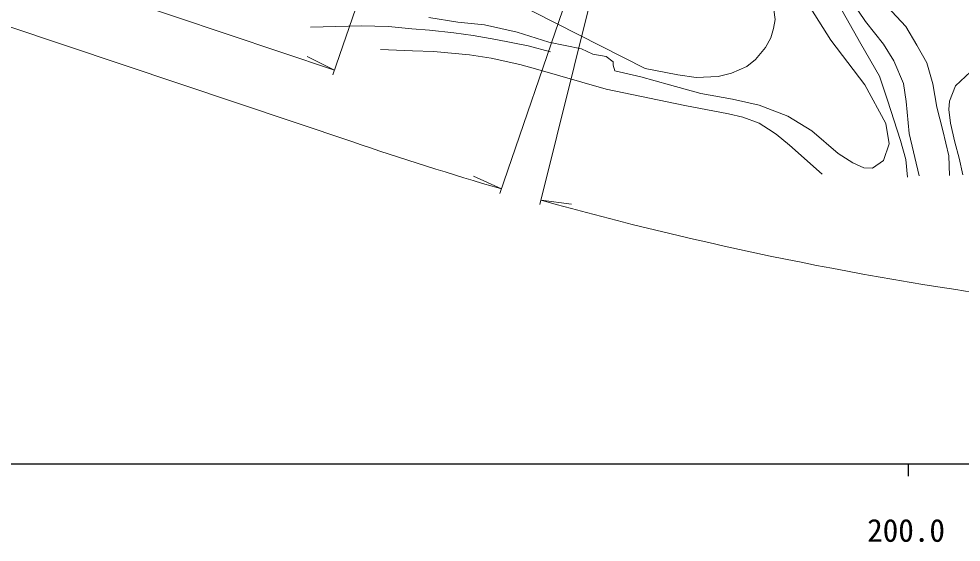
# Model space of a CAD drawing. Units: millimetres at full size, sheet at 1:1000; details may follow other scales. Extents: x 40000 to 680000, y 20000 to 380000.
# Drawn here: x 196774 to 272257, y 198715 to 240677 of the extents above; entities that cross this region are included whole.
import ezdxf
from ezdxf.enums import TextEntityAlignment as Align

# ---------------------------------------------------------------- set-up
doc = ezdxf.new("R2010")
doc.units = ezdxf.units.MM
doc.header["$LTSCALE"] = 1000
for name, color, linetype, lineweight in [('M-BGD', 7, 'Continuous', 13), ('M-STR-HTXT', 7, 'Continuous', 13), ('M-TTL-BAND', 7, 'Continuous', 25)]:
    doc.layers.add(name, color=color, linetype=linetype, lineweight=lineweight)
doc.styles.add('ＭＳ ゴシック', font='')
doc.styles.get('ＭＳ ゴシック').set_extended_font_data('MS Gothic')

msp = doc.modelspace()

# ---------------------------------------------------------------- linework, layer by layer
at = {"layer": 'M-BGD'}
for points in [[(245667, 253963), (246929, 251474), (248335, 248468), (255385, 245065), (256230, 243827), (256865, 242530), (257248, 241402), (257357, 240621), (257231, 239888), (257018, 239160), (256586, 238372), (255787, 237421), (255087, 236863), (253872, 236311), (252795, 236054), (251019, 235967), (249570, 236196), (246934, 236697), (234467, 243054), (215813, 244542), (200479, 246398), (194441, 246987)], [(251753, 251927), (252659, 250268), (253497, 248978), (254358, 248049), (255899, 246962), (256918, 246487), (257734, 246193), (258663, 245468), (259773, 244766), (260659, 244333), (261588, 243223), (262471, 241797), (264216, 238672), (265713, 236082), (266348, 234157), (267390, 230920), (267820, 229403), (267956, 227976)], [(268893, 228093), (268097, 231486), (267839, 234060), (267629, 235487), (266856, 237312), (266036, 238650), (264607, 240452), (263528, 242047), (262545, 243474), (261702, 244714), (260529, 246146), (259897, 247176), (259359, 248697), (259202, 249352)], [(271333, 228110), (271259, 229680), (270789, 231735), (270304, 233585), (269981, 235468), (269511, 237141), (268718, 238565), (267821, 240050), (266337, 241652), (265160, 242801), (263633, 244313), (262707, 245296), (262089, 246327), (261796, 247267), (261738, 248200)], [(229608, 240781), (231952, 240401), (234080, 240199), (236693, 239597), (239216, 238794), (241851, 238258), (242744, 237856), (243816, 237656), (244374, 237232), (244374, 236964), (244508, 236518), (246607, 236027), (248885, 235380), (251412, 234686), (253936, 234240), (256079, 233749), (258384, 232875), (260306, 231690), (262405, 229882), (263589, 229123), (264463, 228719), (265155, 228697), (266048, 229322), (266495, 230661), (266227, 232290), (264552, 235374), (261805, 238972), (259907, 242011)], [(220129, 240016), (224185, 240115), (226381, 240061), (228243, 239877), (229665, 239773), (231609, 239567), (233166, 239338), (234975, 239028), (237572, 238523), (239368, 238039)], [(272402, 228171), (272093, 229497), (271739, 230779), (271400, 232311), (271267, 233401), (271327, 234067), (271799, 235305), (273008, 236425), (273686, 236778), (275057, 237102), (276369, 237441), (277342, 237927), (278035, 238369), (279330, 239617)], [(225742, 238228), (228296, 238120), (229991, 238054), (232862, 237784), (234617, 237517), (236899, 237027), (238153, 236679), (243832, 235050), (250115, 233714), (253624, 233069), (254760, 232792), (256073, 232318), (256837, 231831), (257433, 231437), (258506, 230549), (261125, 228222)]]:
    msp.add_lwpolyline(points, dxfattribs=at)
at = {"layer": 'M-STR-HTXT'}
for p, q in [((228235, 254760), (221931, 236184)), ((184170, 249306), (222062, 236569)), ((242373, 247274), (235304, 226663)), ((243751, 246945), (238514, 225777)), ((222062, 236569), (219866, 237668)), ((235434, 227041), (233197, 228053)), ((238603, 226137), (241038, 225824))]:
    msp.add_line(p, q, dxfattribs=at)
msp.add_lwpolyline([(108486, 270757), (168307, 249363), (223449, 230828)], dxfattribs=at)
for start, end in [(251.20376, 253.731), (254.39344, 270.59903)]:
    msp.add_arc((315273, 500620), 284990, start, end, dxfattribs=at)
at = {"layer": 'M-TTL-BAND'}
for p, q in [((40000, 205000), (579000, 205000)), ((268000, 205000), (268000, 204000))]:
    msp.add_line(p, q, dxfattribs=at)

# ---------------------------------------------------------------- texts
at = {"layer": 'M-TTL-BAND', "style": 'ＭＳ ゴシック'}
msp.add_text('200.0', height=1833, dxfattribs=at).set_placement((267844, 198195), align=Align.BOTTOM_CENTER)

doc.saveas('drawing.dxf')
